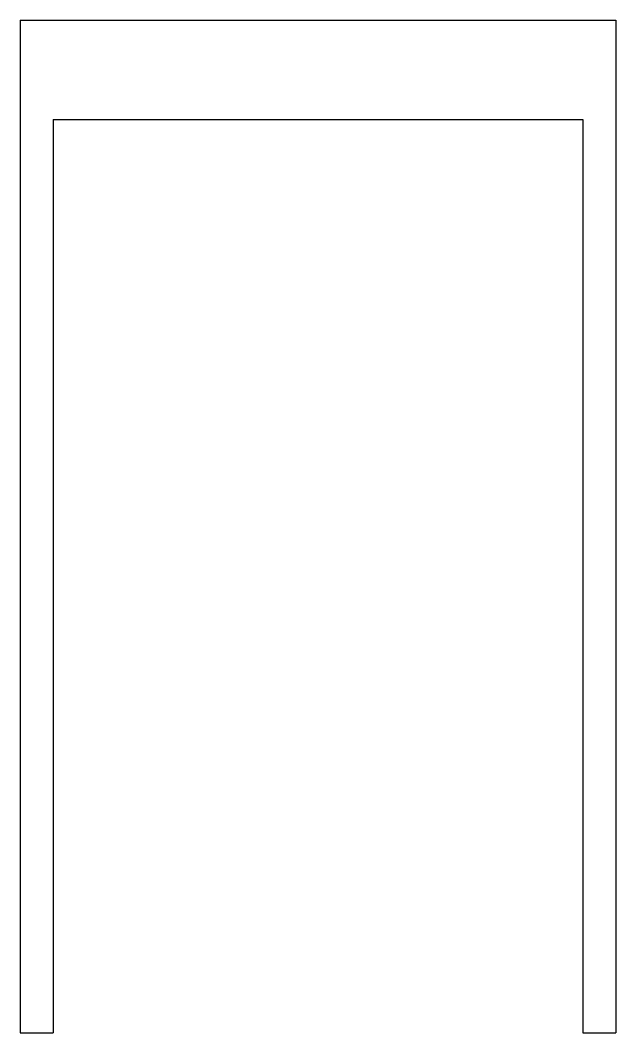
# Model space of a CAD drawing. Header units: millimetres. Extents: x 0 to 45, y 0 to 76.5.
import ezdxf

# ---------------------------------------------------------------- set-up
doc = ezdxf.new("R2010")
doc.units = ezdxf.units.MM

msp = doc.modelspace()

# ---------------------------------------------------------------- linework, layer by layer
for p, q in [((0, 76.5), (45, 76.5)), ((0, 76.5), (0, 0)), ((45, 76.5), (45, 0)), ((2.5, 69), (2.5, 0)), ((2.5, 69), (42.5, 69)), ((42.5, 69), (42.5, 0)), ((0, 0), (2.5, 0)), ((42.5, 0), (45, 0))]:
    msp.add_line(p, q)

doc.saveas('drawing.dxf')
